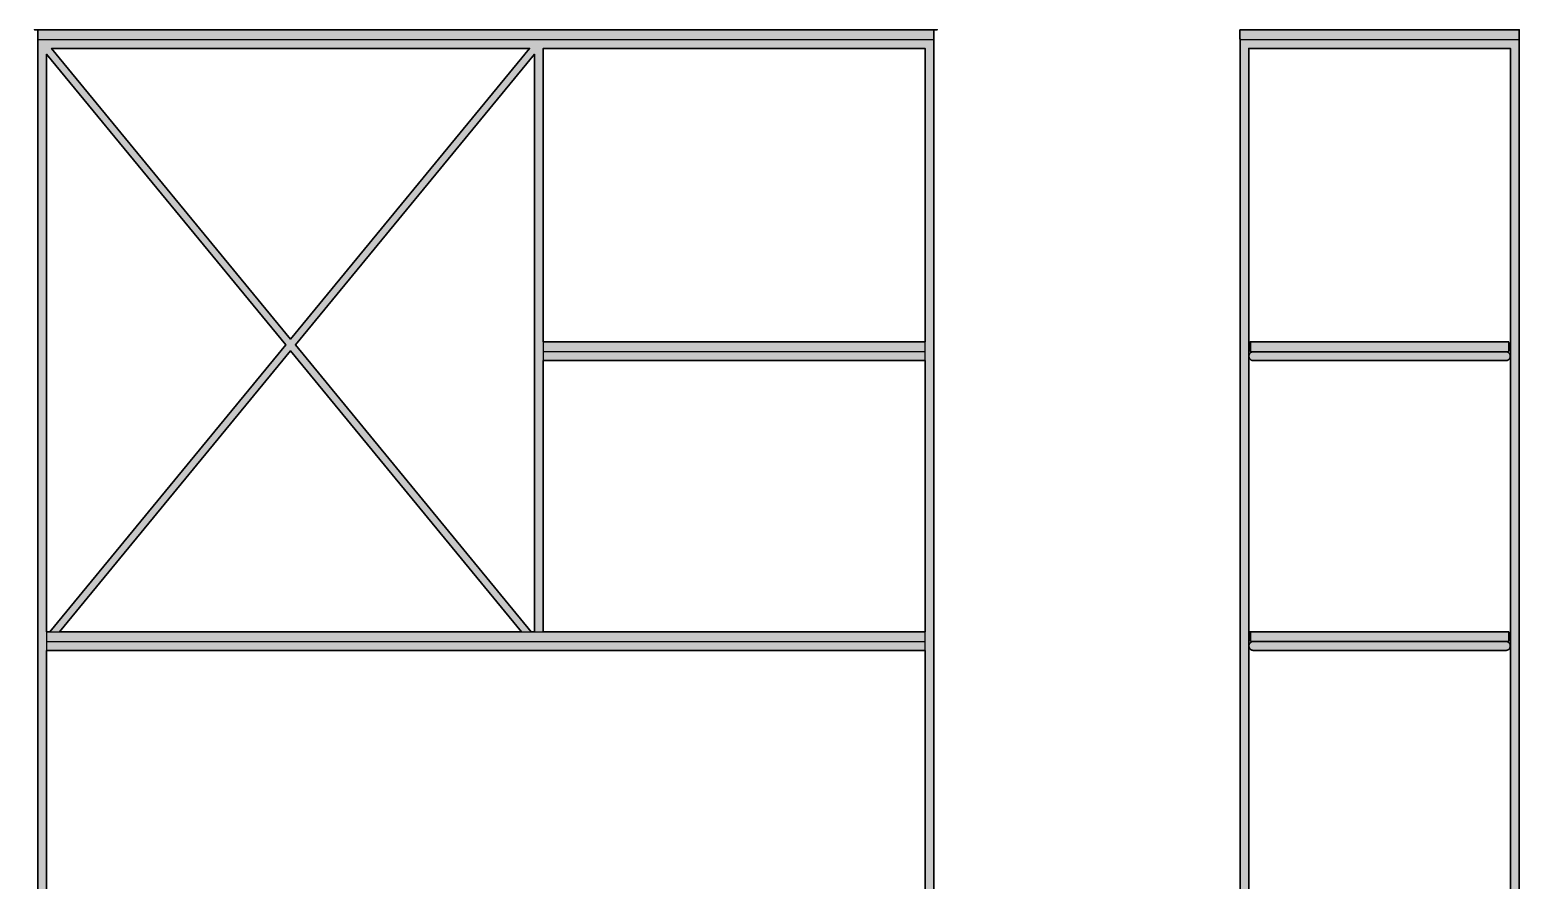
# Model space of a CAD drawing. Header units: millimetres. Extents: x 0 to 2151, y -627 to 1650.
# Drawn here: x 77 to 2074, y 511 to 1650 of the extents above; entities that cross this region are included whole.
import ezdxf

# ---------------------------------------------------------------- set-up
doc = ezdxf.new("R2010")
doc.units = ezdxf.units.MM
doc.layers.add('Blocks', color=7, linetype='Continuous')
doc.layers.add('Blocks$Fill', color=7, linetype='Continuous', true_color=0xffffff)
doc.layers.add('Blocks$Inner', color=7, linetype='Continuous', lineweight=25, true_color=0x007f00)
doc.layers.add('Blocks$Outline', color=7, linetype='Continuous', lineweight=35, true_color=0xff3f3f)

# ---------------------------------------------------------------- blocks, each defined once
blk = doc.blocks.new('Planner MC520 Side')
at = {"layer": 'Blocks$Fill'}
h = blk.add_hatch(color=256, dxfattribs=at)
h.paths.add_polyline_path([(453.9, 1637), (454, 1637), (454, 1637), (454, 1637), (454, 1637), (454, 1637), (454.1, 1637), (454.1, 1637), (454.1, 1637), (454.1, 1637), (454.2, 1637), (454.2, 1637), (454.2, 1637), (454.2, 1637.1), (454.2, 1637.1), (454.3, 1637.1), (454.3, 1637.1), (454.3, 1637.1), (454.3, 1637.1), (454.4, 1637.1), (454.4, 1637.1), (454.4, 1637.1), (454.4, 1637.1), (454.4, 1637.2), (454.5, 1637.2), (454.5, 1637.2), (454.5, 1637.2), (454.5, 1637.2), (454.6, 1637.2), (454.6, 1637.2), (454.6, 1637.3), (454.6, 1637.3), (454.6, 1637.3), (454.6, 1637.3), (454.7, 1637.3), (454.7, 1637.4), (454.7, 1637.4), (454.7, 1637.4), (454.7, 1637.4), (454.7, 1637.4), (454.8, 1637.5), (454.8, 1637.5), (454.8, 1637.5), (454.8, 1637.5), (454.8, 1637.5), (454.8, 1637.6), (454.8, 1637.6), (454.8, 1637.6), (454.8, 1637.6), (454.8, 1637.7), (454.9, 1637.7), (454.9, 1637.7), (454.9, 1637.7), (454.9, 1637.8), (454.9, 1637.8), (454.9, 1637.8), (454.9, 1637.8), (454.9, 1637.8), (454.9, 1637.9), (454.9, 1637.9), (454.9, 1637.9), (454.9, 1637.9), (454.9, 1638), (454.9, 1638), (454.9, 1638), (454.9, 1649), (454.9, 1649), (454.9, 1649), (454.9, 1649.1), (454.9, 1649.1), (454.9, 1649.1), (454.9, 1649.1), (454.9, 1649.2), (454.9, 1649.2), (454.9, 1649.2), (454.9, 1649.2), (454.9, 1649.3), (454.9, 1649.3), (454.9, 1649.3), (454.9, 1649.3), (454.8, 1649.3), (454.8, 1649.4), (454.8, 1649.4), (454.8, 1649.4), (454.8, 1649.4), (454.8, 1649.5), (454.8, 1649.5), (454.8, 1649.5), (454.8, 1649.5), (454.7, 1649.5), (454.7, 1649.6), (454.7, 1649.6), (454.7, 1649.6), (454.7, 1649.6), (454.7, 1649.7), (454.7, 1649.7), (454.6, 1649.7), (454.6, 1649.7), (454.6, 1649.7), (454.6, 1649.7), (454.6, 1649.8), (454.5, 1649.8), (454.5, 1649.8), (454.5, 1649.8), (454.5, 1649.8), (454.5, 1649.8), (454.4, 1649.9), (454.4, 1649.9), (454.4, 1649.9), (454.4, 1649.9), (454.3, 1649.9), (454.3, 1649.9), (454.3, 1649.9), (454.3, 1649.9), (454.3, 1649.9), (454.2, 1649.9), (454.2, 1650), (454.2, 1650), (454.2, 1650), (454.1, 1650), (454.1, 1650), (454.1, 1650), (454.1, 1650), (454, 1650), (454, 1650), (454, 1650), (454, 1650), (454, 1650), (453.9, 1650), (453.9, 1650), (81.9, 1650), (81.9, 1650), (81.9, 1650), (81.8, 1650), (81.8, 1650), (81.8, 1650), (81.8, 1650), (81.8, 1650), (81.7, 1650), (81.7, 1650), (81.7, 1650), (81.7, 1650), (81.6, 1650), (81.6, 1650), (81.6, 1649.9), (81.6, 1649.9), (81.5, 1649.9), (81.5, 1649.9), (81.5, 1649.9), (81.5, 1649.9), (81.4, 1649.9), (81.4, 1649.9), (81.4, 1649.9), (81.4, 1649.9), (81.4, 1649.8), (81.3, 1649.8), (81.3, 1649.8), (81.3, 1649.8), (81.3, 1649.8), (81.3, 1649.8), (81.2, 1649.7), (81.2, 1649.7), (81.2, 1649.7), (81.2, 1649.7), (81.2, 1649.7), (81.1, 1649.7), (81.1, 1649.6), (81.1, 1649.6), (81.1, 1649.6), (81.1, 1649.6), (81.1, 1649.5), (81.1, 1649.5), (81, 1649.5), (81, 1649.5), (81, 1649.5), (81, 1649.4), (81, 1649.4), (81, 1649.4), (81, 1649.4), (81, 1649.3), (81, 1649.3), (81, 1649.3), (80.9, 1649.3), (80.9, 1649.3), (80.9, 1649.2), (80.9, 1649.2), (80.9, 1649.2), (80.9, 1649.2), (80.9, 1649.1), (80.9, 1649.1), (80.9, 1649.1), (80.9, 1649.1), (80.9, 1649), (80.9, 1649), (80.9, 1649), (80.9, 1638), (80.9, 1638), (80.9, 1638), (80.9, 1637.9), (80.9, 1637.9), (80.9, 1637.9), (80.9, 1637.9), (80.9, 1637.8), (80.9, 1637.8), (80.9, 1637.8), (80.9, 1637.8), (80.9, 1637.8), (80.9, 1637.7), (81, 1637.7), (81, 1637.7), (81, 1637.7), (81, 1637.6), (81, 1637.6), (81, 1637.6), (81, 1637.6), (81, 1637.5), (81, 1637.5), (81, 1637.5), (81.1, 1637.5), (81.1, 1637.5), (81.1, 1637.4), (81.1, 1637.4), (81.1, 1637.4), (81.1, 1637.4), (81.1, 1637.4), (81.2, 1637.3), (81.2, 1637.3), (81.2, 1637.3), (81.2, 1637.3), (81.2, 1637.3), (81.2, 1637.2), (81.3, 1637.2), (81.3, 1637.2), (81.3, 1637.2), (81.3, 1637.2), (81.3, 1637.2), (81.4, 1637.2), (81.4, 1637.1), (81.4, 1637.1), (81.4, 1637.1), (81.5, 1637.1), (81.5, 1637.1), (81.5, 1637.1), (81.5, 1637.1), (81.5, 1637.1), (81.6, 1637.1), (81.6, 1637.1), (81.6, 1637), (81.6, 1637), (81.7, 1637), (81.7, 1637), (81.7, 1637), (81.7, 1637), (81.8, 1637), (81.8, 1637), (81.8, 1637), (81.8, 1637), (81.8, 1637), (81.9, 1637), (81.9, 1637), (81, 1637), (81, 5), (78.5, 5), (78.5, 3), (76.5, 0), (110.5, 0), (110.5, 5), (423.5, 5), (423.5, 0), (457.5, 0), (455.5, 3), (455.5, 5), (454.8, 5), (454.8, 1637)], flags=0)
h.paths.add_polyline_path([(110.5, 17), (110.5, 17.5), (95.5, 17.5), (95.5, 17), (92.8, 17), (92.8, 1625), (443, 1625), (443, 17), (438.5, 17), (438.5, 17.5), (423.5, 17.5), (423.5, 17)], flags=0)
for points in [[(436.9, 1219), (439.9, 1219), (439.9, 1219), (440, 1219), (440, 1219), (440, 1219), (440, 1219), (440, 1219), (440.1, 1219), (440.1, 1219), (440.1, 1219), (440.1, 1219), (440.2, 1219), (440.2, 1219), (440.2, 1219), (440.2, 1219.1), (440.3, 1219.1), (440.3, 1219.1), (440.3, 1219.1), (440.3, 1219.1), (440.3, 1219.1), (440.4, 1219.1), (440.4, 1219.1), (440.4, 1219.1), (440.4, 1219.1), (440.5, 1219.2), (440.5, 1219.2), (440.5, 1219.2), (440.5, 1219.2), (440.5, 1219.2), (440.6, 1219.2), (440.6, 1219.3), (440.6, 1219.3), (440.6, 1219.3), (440.6, 1219.3), (440.7, 1219.3), (440.7, 1219.4), (440.7, 1219.4), (440.7, 1219.4), (440.7, 1219.4), (440.7, 1219.4), (440.7, 1219.5), (440.8, 1219.5), (440.8, 1219.5), (440.8, 1219.5), (440.8, 1219.5), (440.8, 1219.6), (440.8, 1219.6), (440.8, 1219.6), (440.8, 1219.6), (440.8, 1219.7), (440.9, 1219.7), (440.9, 1219.7), (440.9, 1219.7), (440.9, 1219.7), (440.9, 1219.8), (440.9, 1219.8), (440.9, 1219.8), (440.9, 1219.8), (440.9, 1219.9), (440.9, 1219.9), (440.9, 1219.9), (440.9, 1219.9), (440.9, 1220), (440.9, 1220), (440.9, 1220), (440.9, 1231), (440.9, 1231), (440.9, 1231), (440.9, 1231.1), (440.9, 1231.1), (440.9, 1231.1), (440.9, 1231.1), (440.9, 1231.2), (440.9, 1231.2), (440.9, 1231.2), (440.9, 1231.2), (440.9, 1231.3), (440.9, 1231.3), (440.9, 1231.3), (440.9, 1231.3), (440.8, 1231.3), (440.8, 1231.4), (440.8, 1231.4), (440.8, 1231.4), (440.8, 1231.4), (440.8, 1231.5), (440.8, 1231.5), (440.8, 1231.5), (440.8, 1231.5), (440.7, 1231.5), (440.7, 1231.6), (440.7, 1231.6), (440.7, 1231.6), (440.7, 1231.6), (440.7, 1231.7), (440.7, 1231.7), (440.6, 1231.7), (440.6, 1231.7), (440.6, 1231.7), (440.6, 1231.7), (440.6, 1231.8), (440.5, 1231.8), (440.5, 1231.8), (440.5, 1231.8), (440.5, 1231.8), (440.5, 1231.8), (440.4, 1231.9), (440.4, 1231.9), (440.4, 1231.9), (440.4, 1231.9), (440.3, 1231.9), (440.3, 1231.9), (440.3, 1231.9), (440.3, 1231.9), (440.3, 1231.9), (440.2, 1231.9), (440.2, 1232), (440.2, 1232), (440.2, 1232), (440.1, 1232), (440.1, 1232), (440.1, 1232), (440.1, 1232), (440, 1232), (440, 1232), (440, 1232), (440, 1232), (440, 1232), (439.9, 1232), (439.9, 1232), (95.9, 1232), (95.9, 1232), (95.9, 1232), (95.8, 1232), (95.8, 1232), (95.8, 1232), (95.8, 1232), (95.8, 1232), (95.7, 1232), (95.7, 1232), (95.7, 1232), (95.7, 1232), (95.6, 1232), (95.6, 1232), (95.6, 1231.9), (95.6, 1231.9), (95.5, 1231.9), (95.5, 1231.9), (95.5, 1231.9), (95.5, 1231.9), (95.4, 1231.9), (95.4, 1231.9), (95.4, 1231.9), (95.4, 1231.9), (95.4, 1231.8), (95.3, 1231.8), (95.3, 1231.8), (95.3, 1231.8), (95.3, 1231.8), (95.3, 1231.8), (95.2, 1231.7), (95.2, 1231.7), (95.2, 1231.7), (95.2, 1231.7), (95.2, 1231.7), (95.1, 1231.7), (95.1, 1231.6), (95.1, 1231.6), (95.1, 1231.6), (95.1, 1231.6), (95.1, 1231.5), (95.1, 1231.5), (95, 1231.5), (95, 1231.5), (95, 1231.5), (95, 1231.4), (95, 1231.4), (95, 1231.4), (95, 1231.4), (95, 1231.3), (95, 1231.3), (95, 1231.3), (94.9, 1231.3), (94.9, 1231.3), (94.9, 1231.2), (94.9, 1231.2), (94.9, 1231.2), (94.9, 1231.2), (94.9, 1231.1), (94.9, 1231.1), (94.9, 1231.1), (94.9, 1231.1), (94.9, 1231), (94.9, 1231), (94.9, 1231), (94.9, 1220), (94.9, 1220), (94.9, 1220), (94.9, 1219.9), (94.9, 1219.9), (94.9, 1219.9), (94.9, 1219.9), (94.9, 1219.8), (94.9, 1219.8), (94.9, 1219.8), (94.9, 1219.8), (94.9, 1219.7), (94.9, 1219.7), (95, 1219.7), (95, 1219.7), (95, 1219.7), (95, 1219.6), (95, 1219.6), (95, 1219.6), (95, 1219.6), (95, 1219.5), (95, 1219.5), (95, 1219.5), (95.1, 1219.5), (95.1, 1219.5), (95.1, 1219.4), (95.1, 1219.4), (95.1, 1219.4), (95.1, 1219.4), (95.1, 1219.4), (95.2, 1219.3), (95.2, 1219.3), (95.2, 1219.3), (95.2, 1219.3), (95.2, 1219.3), (95.3, 1219.2), (95.3, 1219.2), (95.3, 1219.2), (95.3, 1219.2), (95.3, 1219.2), (95.4, 1219.2), (95.4, 1219.1), (95.4, 1219.1), (95.4, 1219.1), (95.4, 1219.1), (95.5, 1219.1), (95.5, 1219.1), (95.5, 1219.1), (95.5, 1219.1), (95.6, 1219.1), (95.6, 1219.1), (95.6, 1219), (95.6, 1219), (95.7, 1219), (95.7, 1219), (95.7, 1219), (95.7, 1219), (95.8, 1219), (95.8, 1219), (95.8, 1219), (95.8, 1219), (95.8, 1219), (95.9, 1219), (95.9, 1219), (95.9, 1219), (98.9, 1219), (98.9, 1219), (98.9, 1219), (98.8, 1219), (98.6, 1219), (98.5, 1219), (98.3, 1219), (98.2, 1218.9), (98, 1218.9), (97.8, 1218.9), (97.6, 1218.8), (97.5, 1218.8), (97.3, 1218.8), (97.2, 1218.8), (97.1, 1218.7), (97, 1218.7), (96.9, 1218.7), (96.8, 1218.6), (96.7, 1218.6), (96.6, 1218.5), (96.5, 1218.5), (96.4, 1218.4), (96.3, 1218.4), (96.1, 1218.3), (95.9, 1218.2), (95.8, 1218.1), (95.6, 1218), (95.5, 1217.9), (95.3, 1217.8), (95.2, 1217.7), (95.1, 1217.6), (95, 1217.6), (95, 1217.5), (94.9, 1217.5), (94.8, 1217.4), (94.7, 1217.3), (94.6, 1217.2), (94.5, 1217), (94.3, 1216.9), (94.2, 1216.7), (94.1, 1216.6), (94, 1216.4), (93.9, 1216.3), (93.9, 1216.2), (93.8, 1216.1), (93.7, 1216), (93.7, 1216), (93.6, 1215.9), (93.6, 1215.8), (93.5, 1215.7), (93.5, 1215.6), (93.4, 1215.5), (93.4, 1215.4), (93.4, 1215.3), (93.3, 1215.2), (93.3, 1215.1), (93.3, 1215), (93.2, 1214.9), (93.2, 1214.7), (93.1, 1214.4), (93.1, 1214.2), (93, 1214), (93, 1213.7), (92.9, 1213.5), (92.9, 1213.3), (92.9, 1213), (92.9, 1212.7), (92.9, 1212.5), (93, 1212.3), (93, 1212), (93.1, 1211.8), (93.1, 1211.6), (93.2, 1211.3), (93.2, 1211.1), (93.3, 1211), (93.3, 1210.9), (93.3, 1210.8), (93.4, 1210.7), (93.4, 1210.6), (93.4, 1210.5), (93.5, 1210.4), (93.5, 1210.3), (93.6, 1210.2), (93.6, 1210.1), (93.7, 1210), (93.7, 1210), (93.8, 1209.9), (93.9, 1209.8), (93.9, 1209.7), (94, 1209.6), (94.1, 1209.4), (94.2, 1209.3), (94.3, 1209.1), (94.5, 1209), (94.6, 1208.8), (94.7, 1208.7), (94.8, 1208.6), (94.9, 1208.5), (95, 1208.5), (95, 1208.4), (95.1, 1208.4), (95.2, 1208.3), (95.3, 1208.2), (95.5, 1208.1), (95.6, 1208), (95.8, 1207.9), (95.9, 1207.8), (96.1, 1207.7), (96.3, 1207.6), (96.4, 1207.6), (96.5, 1207.5), (96.6, 1207.5), (96.7, 1207.4), (96.8, 1207.4), (96.9, 1207.3), (97, 1207.3), (97.1, 1207.3), (97.2, 1207.2), (97.3, 1207.2), (97.6, 1207.2), (97.8, 1207.1), (97.9, 1207.1), (98, 1207.1), (98.2, 1207), (98.3, 1207), (98.5, 1207), (98.6, 1207), (98.8, 1207), (98.8, 1207), (98.9, 1207), (98.9, 1207), (436.9, 1207), (436.9, 1207), (436.9, 1207), (437, 1207), (437.1, 1207), (437.2, 1207), (437.3, 1207), (437.5, 1207), (437.6, 1207), (437.8, 1207.1), (437.9, 1207.1), (438, 1207.1), (438.3, 1207.2), (438.5, 1207.2), (438.6, 1207.2), (438.7, 1207.3), (438.8, 1207.3), (438.9, 1207.3), (439, 1207.4), (439.1, 1207.4), (439.2, 1207.5), (439.3, 1207.5), (439.5, 1207.6), (439.6, 1207.6), (439.7, 1207.7), (439.9, 1207.8), (440, 1207.9), (440.2, 1208), (440.3, 1208.1), (440.5, 1208.2), (440.6, 1208.3), (440.7, 1208.4), (440.8, 1208.4), (440.9, 1208.5), (440.9, 1208.5), (441, 1208.6), (441.1, 1208.7), (441.2, 1208.8), (441.3, 1209), (441.5, 1209.1), (441.6, 1209.3), (441.7, 1209.4), (441.8, 1209.6), (441.9, 1209.7), (442, 1209.8), (442, 1209.9), (442.1, 1210), (442.1, 1210), (442.2, 1210.1), (442.2, 1210.2), (442.3, 1210.3), (442.3, 1210.4), (442.4, 1210.5), (442.4, 1210.6), (442.5, 1210.7), (442.5, 1210.8), (442.5, 1210.9), (442.6, 1211), (442.6, 1211.1), (442.7, 1211.3), (442.7, 1211.6), (442.8, 1211.8), (442.8, 1212), (442.8, 1212.3), (442.9, 1212.5), (442.9, 1212.7), (442.9, 1213), (442.9, 1213.3), (442.9, 1213.5), (442.8, 1213.7), (442.8, 1214), (442.8, 1214.2), (442.7, 1214.4), (442.7, 1214.7), (442.6, 1214.9), (442.6, 1215), (442.5, 1215.1), (442.5, 1215.2), (442.5, 1215.3), (442.4, 1215.4), (442.4, 1215.5), (442.3, 1215.6), (442.3, 1215.7), (442.2, 1215.8), (442.2, 1215.9), (442.1, 1216), (442.1, 1216), (442, 1216.1), (442, 1216.2), (441.9, 1216.3), (441.8, 1216.4), (441.7, 1216.6), (441.6, 1216.7), (441.5, 1216.9), (441.3, 1217), (441.2, 1217.2), (441.1, 1217.3), (441, 1217.4), (440.9, 1217.5), (440.9, 1217.5), (440.8, 1217.6), (440.7, 1217.6), (440.6, 1217.7), (440.5, 1217.8), (440.3, 1217.9), (440.2, 1218), (440, 1218.1), (439.9, 1218.2), (439.7, 1218.3), (439.6, 1218.4), (439.5, 1218.4), (439.3, 1218.5), (439.2, 1218.5), (439.1, 1218.6), (439, 1218.6), (438.9, 1218.7), (438.8, 1218.7), (438.7, 1218.7), (438.6, 1218.8), (438.5, 1218.8), (438.4, 1218.8), (438.3, 1218.8), (438, 1218.9), (437.8, 1218.9), (437.6, 1218.9), (437.5, 1219), (437.3, 1219), (437.2, 1219), (437, 1219), (436.9, 1219), (436.9, 1219), (436.9, 1219)], [(436.9, 831), (439.9, 831), (439.9, 831), (440, 831), (440, 831), (440, 831), (440, 831), (440, 831), (440.1, 831), (440.1, 831), (440.1, 831), (440.1, 831), (440.2, 831), (440.2, 831), (440.2, 831), (440.2, 831.1), (440.3, 831.1), (440.3, 831.1), (440.3, 831.1), (440.3, 831.1), (440.3, 831.1), (440.4, 831.1), (440.4, 831.1), (440.4, 831.1), (440.4, 831.1), (440.5, 831.2), (440.5, 831.2), (440.5, 831.2), (440.5, 831.2), (440.5, 831.2), (440.6, 831.2), (440.6, 831.3), (440.6, 831.3), (440.6, 831.3), (440.6, 831.3), (440.7, 831.3), (440.7, 831.4), (440.7, 831.4), (440.7, 831.4), (440.7, 831.4), (440.7, 831.4), (440.7, 831.5), (440.8, 831.5), (440.8, 831.5), (440.8, 831.5), (440.8, 831.5), (440.8, 831.6), (440.8, 831.6), (440.8, 831.6), (440.8, 831.6), (440.8, 831.7), (440.9, 831.7), (440.9, 831.7), (440.9, 831.7), (440.9, 831.7), (440.9, 831.8), (440.9, 831.8), (440.9, 831.8), (440.9, 831.8), (440.9, 831.9), (440.9, 831.9), (440.9, 831.9), (440.9, 831.9), (440.9, 832), (440.9, 832), (440.9, 832), (440.9, 843), (440.9, 843), (440.9, 843), (440.9, 843.1), (440.9, 843.1), (440.9, 843.1), (440.9, 843.1), (440.9, 843.2), (440.9, 843.2), (440.9, 843.2), (440.9, 843.2), (440.9, 843.3), (440.9, 843.3), (440.9, 843.3), (440.9, 843.3), (440.8, 843.3), (440.8, 843.4), (440.8, 843.4), (440.8, 843.4), (440.8, 843.4), (440.8, 843.5), (440.8, 843.5), (440.8, 843.5), (440.8, 843.5), (440.7, 843.5), (440.7, 843.6), (440.7, 843.6), (440.7, 843.6), (440.7, 843.6), (440.7, 843.7), (440.7, 843.7), (440.6, 843.7), (440.6, 843.7), (440.6, 843.7), (440.6, 843.7), (440.6, 843.8), (440.5, 843.8), (440.5, 843.8), (440.5, 843.8), (440.5, 843.8), (440.5, 843.8), (440.4, 843.9), (440.4, 843.9), (440.4, 843.9), (440.4, 843.9), (440.3, 843.9), (440.3, 843.9), (440.3, 843.9), (440.3, 843.9), (440.3, 843.9), (440.2, 843.9), (440.2, 844), (440.2, 844), (440.2, 844), (440.1, 844), (440.1, 844), (440.1, 844), (440.1, 844), (440, 844), (440, 844), (440, 844), (440, 844), (440, 844), (439.9, 844), (439.9, 844), (95.9, 844), (95.9, 844), (95.9, 844), (95.8, 844), (95.8, 844), (95.8, 844), (95.8, 844), (95.8, 844), (95.7, 844), (95.7, 844), (95.7, 844), (95.7, 844), (95.6, 844), (95.6, 844), (95.6, 843.9), (95.6, 843.9), (95.5, 843.9), (95.5, 843.9), (95.5, 843.9), (95.5, 843.9), (95.4, 843.9), (95.4, 843.9), (95.4, 843.9), (95.4, 843.9), (95.4, 843.8), (95.3, 843.8), (95.3, 843.8), (95.3, 843.8), (95.3, 843.8), (95.3, 843.8), (95.2, 843.7), (95.2, 843.7), (95.2, 843.7), (95.2, 843.7), (95.2, 843.7), (95.1, 843.7), (95.1, 843.6), (95.1, 843.6), (95.1, 843.6), (95.1, 843.6), (95.1, 843.5), (95.1, 843.5), (95, 843.5), (95, 843.5), (95, 843.5), (95, 843.4), (95, 843.4), (95, 843.4), (95, 843.4), (95, 843.3), (95, 843.3), (95, 843.3), (94.9, 843.3), (94.9, 843.3), (94.9, 843.2), (94.9, 843.2), (94.9, 843.2), (94.9, 843.2), (94.9, 843.1), (94.9, 843.1), (94.9, 843.1), (94.9, 843.1), (94.9, 843), (94.9, 843), (94.9, 843), (94.9, 832), (94.9, 832), (94.9, 832), (94.9, 831.9), (94.9, 831.9), (94.9, 831.9), (94.9, 831.9), (94.9, 831.8), (94.9, 831.8), (94.9, 831.8), (94.9, 831.8), (94.9, 831.7), (94.9, 831.7), (95, 831.7), (95, 831.7), (95, 831.7), (95, 831.6), (95, 831.6), (95, 831.6), (95, 831.6), (95, 831.5), (95, 831.5), (95, 831.5), (95.1, 831.5), (95.1, 831.5), (95.1, 831.4), (95.1, 831.4), (95.1, 831.4), (95.1, 831.4), (95.1, 831.4), (95.2, 831.3), (95.2, 831.3), (95.2, 831.3), (95.2, 831.3), (95.2, 831.3), (95.3, 831.2), (95.3, 831.2), (95.3, 831.2), (95.3, 831.2), (95.3, 831.2), (95.4, 831.2), (95.4, 831.1), (95.4, 831.1), (95.4, 831.1), (95.4, 831.1), (95.5, 831.1), (95.5, 831.1), (95.5, 831.1), (95.5, 831.1), (95.6, 831.1), (95.6, 831.1), (95.6, 831), (95.6, 831), (95.7, 831), (95.7, 831), (95.7, 831), (95.7, 831), (95.8, 831), (95.8, 831), (95.8, 831), (95.8, 831), (95.8, 831), (95.9, 831), (95.9, 831), (95.9, 831), (98.9, 831), (98.9, 831), (98.9, 831), (98.8, 831), (98.6, 831), (98.5, 831), (98.3, 831), (98.2, 830.9), (98, 830.9), (97.8, 830.9), (97.6, 830.8), (97.5, 830.8), (97.3, 830.8), (97.2, 830.8), (97.1, 830.7), (97, 830.7), (96.9, 830.7), (96.8, 830.6), (96.7, 830.6), (96.6, 830.5), (96.5, 830.5), (96.4, 830.4), (96.3, 830.4), (96.1, 830.3), (95.9, 830.2), (95.8, 830.1), (95.6, 830), (95.5, 829.9), (95.3, 829.8), (95.2, 829.7), (95.1, 829.6), (95, 829.6), (95, 829.5), (94.9, 829.5), (94.8, 829.4), (94.7, 829.3), (94.6, 829.2), (94.5, 829), (94.3, 828.9), (94.2, 828.7), (94.1, 828.6), (94, 828.4), (93.9, 828.3), (93.9, 828.2), (93.8, 828.1), (93.7, 828), (93.7, 828), (93.6, 827.9), (93.6, 827.8), (93.5, 827.7), (93.5, 827.6), (93.4, 827.5), (93.4, 827.4), (93.4, 827.3), (93.3, 827.2), (93.3, 827.1), (93.3, 827), (93.2, 826.9), (93.2, 826.7), (93.1, 826.4), (93.1, 826.2), (93, 826), (93, 825.7), (92.9, 825.5), (92.9, 825.3), (92.9, 825), (92.9, 824.7), (92.9, 824.5), (93, 824.3), (93, 824), (93.1, 823.8), (93.1, 823.6), (93.2, 823.3), (93.2, 823.1), (93.3, 823), (93.3, 822.9), (93.3, 822.8), (93.4, 822.7), (93.4, 822.6), (93.4, 822.5), (93.5, 822.4), (93.5, 822.3), (93.6, 822.2), (93.6, 822.1), (93.7, 822), (93.7, 822), (93.8, 821.9), (93.9, 821.8), (93.9, 821.7), (94, 821.6), (94.1, 821.4), (94.2, 821.3), (94.3, 821.1), (94.5, 821), (94.6, 820.8), (94.7, 820.7), (94.8, 820.6), (94.9, 820.5), (95, 820.5), (95, 820.4), (95.1, 820.4), (95.2, 820.3), (95.3, 820.2), (95.5, 820.1), (95.6, 820), (95.8, 819.9), (95.9, 819.8), (96.1, 819.7), (96.3, 819.6), (96.4, 819.6), (96.5, 819.5), (96.6, 819.5), (96.7, 819.4), (96.8, 819.4), (96.9, 819.3), (97, 819.3), (97.1, 819.3), (97.2, 819.2), (97.3, 819.2), (97.6, 819.2), (97.8, 819.1), (97.9, 819.1), (98, 819.1), (98.2, 819), (98.3, 819), (98.5, 819), (98.6, 819), (98.8, 819), (98.8, 819), (98.9, 819), (98.9, 819), (436.9, 819), (436.9, 819), (436.9, 819), (437, 819), (437.1, 819), (437.2, 819), (437.3, 819), (437.5, 819), (437.6, 819), (437.8, 819.1), (437.9, 819.1), (438, 819.1), (438.3, 819.2), (438.5, 819.2), (438.6, 819.2), (438.7, 819.3), (438.8, 819.3), (438.9, 819.3), (439, 819.4), (439.1, 819.4), (439.2, 819.5), (439.3, 819.5), (439.5, 819.6), (439.6, 819.6), (439.7, 819.7), (439.9, 819.8), (440, 819.9), (440.2, 820), (440.3, 820.1), (440.5, 820.2), (440.6, 820.3), (440.7, 820.4), (440.8, 820.4), (440.9, 820.5), (440.9, 820.5), (441, 820.6), (441.1, 820.7), (441.2, 820.8), (441.3, 821), (441.5, 821.1), (441.6, 821.3), (441.7, 821.4), (441.8, 821.6), (441.9, 821.7), (442, 821.8), (442, 821.9), (442.1, 822), (442.1, 822), (442.2, 822.1), (442.2, 822.2), (442.3, 822.3), (442.3, 822.4), (442.4, 822.5), (442.4, 822.6), (442.5, 822.7), (442.5, 822.8), (442.5, 822.9), (442.6, 823), (442.6, 823.1), (442.7, 823.3), (442.7, 823.6), (442.8, 823.8), (442.8, 824), (442.8, 824.3), (442.9, 824.5), (442.9, 824.7), (442.9, 825), (442.9, 825.3), (442.9, 825.5), (442.8, 825.7), (442.8, 826), (442.8, 826.2), (442.7, 826.4), (442.7, 826.7), (442.6, 826.9), (442.6, 827), (442.5, 827.1), (442.5, 827.2), (442.5, 827.3), (442.4, 827.4), (442.4, 827.5), (442.3, 827.6), (442.3, 827.7), (442.2, 827.8), (442.2, 827.9), (442.1, 828), (442.1, 828), (442, 828.1), (442, 828.2), (441.9, 828.3), (441.8, 828.4), (441.7, 828.6), (441.6, 828.7), (441.5, 828.9), (441.3, 829), (441.2, 829.2), (441.1, 829.3), (441, 829.4), (440.9, 829.5), (440.9, 829.5), (440.8, 829.6), (440.7, 829.6), (440.6, 829.7), (440.5, 829.8), (440.3, 829.9), (440.2, 830), (440, 830.1), (439.9, 830.2), (439.7, 830.3), (439.6, 830.4), (439.5, 830.4), (439.3, 830.5), (439.2, 830.5), (439.1, 830.6), (439, 830.6), (438.9, 830.7), (438.8, 830.7), (438.7, 830.7), (438.6, 830.8), (438.5, 830.8), (438.4, 830.8), (438.3, 830.8), (438, 830.9), (437.8, 830.9), (437.6, 830.9), (437.5, 831), (437.3, 831), (437.2, 831), (437, 831), (436.9, 831), (436.9, 831), (436.9, 831)]]:
    blk.add_hatch(color=256, dxfattribs=at).paths.add_polyline_path(points, flags=0)
at = {"layer": 'Blocks$Inner'}
for p, q in [((80.9, 1649), (80.9, 1638)), ((453.9, 1650), (81.9, 1650)), ((454.9, 1638), (454.9, 1649)), ((94.9, 1220), (94.9, 1231)), ((95.9, 1232), (439.9, 1232)), ((439.9, 1219), (95.9, 1219)), ((98.9, 1219), (436.9, 1219)), ((430.9, 1219), (436.9, 1219)), ((440.9, 1231), (440.9, 1220)), ((436.9, 1207), (98.9, 1207)), ((94.9, 832), (94.9, 843)), ((95.9, 844), (439.9, 844)), ((440.9, 843), (440.9, 832)), ((439.9, 831), (95.9, 831)), ((98.9, 831), (436.9, 831)), ((436.9, 819), (98.9, 819)), ((430.9, 831), (436.9, 831))]:
    blk.add_line(p, q, dxfattribs=at)
for points in [[(81, 5), (81, 1637), (454.8, 1637), (454.8, 5)], [(438.5, 17), (443, 17), (443, 1625), (92.8, 1625), (92.8, 5)]]:
    blk.add_lwpolyline(points, dxfattribs=at)
for centre, start, end in [((81.9, 1649), 90, 180), ((81.9, 1638), 180, 270), ((453.9, 1649), 360, 90), ((453.9, 1638), 270, 0)]:
    blk.add_arc(centre, 1, start, end, dxfattribs=at)
at = {"layer": 'Blocks$Inner', "extrusion": (0, 0, -1)}
for centre, start, end in [((-95.9, 1231), 0, 90), ((-95.9, 1220), 270, 0), ((-439.9, 1231), 90, 180), ((-439.9, 1220), 180, 270), ((-95.9, 843), 0, 90), ((-439.9, 843), 90, 180), ((-95.9, 832), 270, 0), ((-439.9, 832), 180, 270)]:
    blk.add_arc(centre, 1, start, end, dxfattribs=at)
at = {"layer": 'Blocks$Inner'}
for points, knots in [([(92.9, 1213), (92.9, 1213.3), (93, 1214), (93.2, 1214.7), (93.3, 1215.2), (93.4, 1215.5), (93.6, 1215.9), (94, 1216.4), (94.3, 1216.9), (94.6, 1217.2), (94.8, 1217.4), (95.1, 1217.7), (95.6, 1218), (96.2, 1218.4), (96.7, 1218.6), (97.3, 1218.8), (98.3, 1219), (98.9, 1219), (98.9, 1219)], [345.6666761, 345.6666761, 345.6666761, 345.6666761, 345.7083427, 345.7500094, 345.7708427, 345.7812594, 345.7916761, 345.8333427, 345.8750094, 345.8854261, 345.8958427, 345.9166761, 345.9583427, 346.0000094, 346.0277872, 346.055565, 346.1111205, 346.2222316, 346.2222316, 346.2222316, 346.2222316]), ([(436.9, 1219), (436.9, 1219), (437.5, 1219), (438.5, 1218.8), (439.1, 1218.6), (439.6, 1218.4), (440.2, 1218), (440.7, 1217.7), (441, 1217.4), (441.2, 1217.2), (441.5, 1216.9), (441.9, 1216.4), (442.2, 1215.9), (442.4, 1215.5), (442.5, 1215.2), (442.6, 1214.7), (442.8, 1214), (442.9, 1213.3), (442.9, 1213)], [6.0000058, 6.0000058, 6.0000058, 6.0000058, 6.1111169, 6.1666725, 6.1944503, 6.222228, 6.2638947, 6.3055614, 6.3263947, 6.3368114, 6.347228, 6.3888947, 6.4305614, 6.440978, 6.4513947, 6.472228, 6.5138947, 6.5555614, 6.5555614, 6.5555614, 6.5555614]), ([(98.9, 1207), (98.9, 1207), (98.3, 1207), (97.3, 1207.2), (96.7, 1207.4), (96.2, 1207.6), (95.6, 1208), (95.1, 1208.3), (94.8, 1208.6), (94.6, 1208.8), (94.3, 1209.1), (94, 1209.6), (93.6, 1210.1), (93.4, 1210.5), (93.3, 1210.8), (93.2, 1211.3), (93, 1212), (92.9, 1212.7), (92.9, 1213)], [345.1111205, 345.1111205, 345.1111205, 345.1111205, 345.2222316, 345.2777872, 345.305565, 345.3333427, 345.3750094, 345.4166761, 345.4375094, 345.4479261, 345.4583427, 345.5000094, 345.5416761, 345.5520927, 345.5625094, 345.5833427, 345.6250094, 345.6666761, 345.6666761, 345.6666761, 345.6666761]), ([(442.9, 1213), (442.9, 1212.7), (442.8, 1212), (442.6, 1211.3), (442.5, 1210.8), (442.4, 1210.5), (442.2, 1210.1), (441.9, 1209.6), (441.5, 1209.1), (441.2, 1208.8), (441, 1208.6), (440.7, 1208.3), (440.2, 1208), (439.6, 1207.6), (439.1, 1207.4), (438.5, 1207.2), (437.5, 1207), (436.9, 1207), (436.9, 1207)], [6.5555614, 6.5555614, 6.5555614, 6.5555614, 6.597228, 6.6388947, 6.659728, 6.6701447, 6.6805614, 6.722228, 6.7638947, 6.7743114, 6.784728, 6.8055614, 6.847228, 6.8888947, 6.9166725, 6.9444503, 7.0000058, 7.1111169, 7.1111169, 7.1111169, 7.1111169]), ([(92.9, 825), (92.9, 825.3), (93, 826), (93.2, 826.7), (93.3, 827.2), (93.4, 827.5), (93.6, 827.9), (94, 828.4), (94.3, 828.9), (94.6, 829.2), (94.8, 829.4), (95.1, 829.7), (95.6, 830), (96.2, 830.4), (96.7, 830.6), (97.3, 830.8), (98.3, 831), (98.9, 831), (98.9, 831)], [345.6666761, 345.6666761, 345.6666761, 345.6666761, 345.7083427, 345.7500094, 345.7708427, 345.7812594, 345.7916761, 345.8333427, 345.8750094, 345.8854261, 345.8958427, 345.9166761, 345.9583427, 346.0000094, 346.0277872, 346.055565, 346.1111205, 346.2222316, 346.2222316, 346.2222316, 346.2222316]), ([(98.9, 819), (98.9, 819), (98.3, 819), (97.3, 819.2), (96.7, 819.4), (96.2, 819.6), (95.6, 820), (95.1, 820.3), (94.8, 820.6), (94.6, 820.8), (94.3, 821.1), (94, 821.6), (93.6, 822.1), (93.4, 822.5), (93.3, 822.8), (93.2, 823.3), (93, 824), (92.9, 824.7), (92.9, 825)], [345.1111205, 345.1111205, 345.1111205, 345.1111205, 345.2222316, 345.2777872, 345.305565, 345.3333427, 345.3750094, 345.4166761, 345.4375094, 345.4479261, 345.4583427, 345.5000094, 345.5416761, 345.5520927, 345.5625094, 345.5833427, 345.6250094, 345.6666761, 345.6666761, 345.6666761, 345.6666761]), ([(436.9, 831), (436.9, 831), (437.5, 831), (438.5, 830.8), (439.1, 830.6), (439.6, 830.4), (440.2, 830), (440.7, 829.7), (441, 829.4), (441.2, 829.2), (441.5, 828.9), (441.9, 828.4), (442.2, 827.9), (442.4, 827.5), (442.5, 827.2), (442.6, 826.7), (442.8, 826), (442.9, 825.3), (442.9, 825)], [6.0000058, 6.0000058, 6.0000058, 6.0000058, 6.1111169, 6.1666725, 6.1944503, 6.222228, 6.2638947, 6.3055614, 6.3263947, 6.3368114, 6.347228, 6.3888947, 6.4305614, 6.440978, 6.4513947, 6.472228, 6.5138947, 6.5555614, 6.5555614, 6.5555614, 6.5555614]), ([(442.9, 825), (442.9, 824.7), (442.8, 824), (442.6, 823.3), (442.5, 822.8), (442.4, 822.5), (442.2, 822.1), (441.9, 821.6), (441.5, 821.1), (441.2, 820.8), (441, 820.6), (440.7, 820.3), (440.2, 820), (439.6, 819.6), (439.1, 819.4), (438.5, 819.2), (437.5, 819), (436.9, 819), (436.9, 819)], [6.5555614, 6.5555614, 6.5555614, 6.5555614, 6.597228, 6.6388947, 6.659728, 6.6701447, 6.6805614, 6.722228, 6.7638947, 6.7743114, 6.784728, 6.8055614, 6.847228, 6.8888947, 6.9166725, 6.9444503, 7.0000058, 7.1111169, 7.1111169, 7.1111169, 7.1111169])]:
    blk.add_open_spline(points, degree=3, knots=knots, dxfattribs=at)
at = {"layer": 'Blocks$Outline'}
for points in [[(81.9, 1637), (81, 1637), (81, 5)], [(92.8, 17), (92.8, 1625), (443, 1625), (443, 17), (438.5, 17)], [(454.8, 5), (454.8, 1637), (453.9, 1637)]]:
    blk.add_lwpolyline(points, dxfattribs=at)
for points, weights, knots in [([(453.9, 1637), (454.9, 1637), (454.9, 1638), (454.9, 1643.5), (454.9, 1649), (454.9, 1650), (453.9, 1650), (267.9, 1650), (81.9, 1650), (80.9, 1650), (80.9, 1649), (80.9, 1643.5), (80.9, 1638), (80.9, 1637), (81.9, 1637)], [0.990990101179, 0.71168323773, 1, 1, 1, 0.707106781186, 1, 1, 1, 0.707106781186, 1, 1, 1, 0.71168323773, 0.990990101181], [0.024544, 0.024544, 0.024544, 1.570796, 1.570796, 12.570796, 12.570796, 14.141593, 14.141593, 386.14157, 386.14157, 387.712366, 387.712366, 398.712366, 398.712366, 400.258619, 400.258619, 400.258619]), ([(436.9, 1219), (438.4, 1219), (439.9, 1219), (440.9, 1219), (440.9, 1220), (440.9, 1225.5), (440.9, 1231), (440.9, 1232), (439.9, 1232), (267.9, 1232), (95.9, 1232), (94.9, 1232), (94.9, 1231), (94.9, 1225.5), (94.9, 1220)], [1, 1, 1, 0.707106781187, 1, 1, 1, 0.707106781187, 1, 1, 1, 0.707106781187, 1, 1, 1], [-720.853983, -720.853983, -720.853983, -717.85398, -717.85398, -716.283184, -716.283184, -705.283184, -705.283184, -703.712388, -703.712388, -359.712388, -359.712388, -358.141592, -358.141592, -347.141592, -347.141592, -347.141592]), ([(94.9, 1220), (94.9, 1219), (95.9, 1219), (97.4, 1219), (98.9, 1219)], [1, 0.707106781187, 1, 1, 1], [-1063.424776, -1063.424776, -1063.424776, -1061.85398, -1061.85398, -1058.853982, -1058.853982, -1058.853982]), ([(436.9, 831), (438.4, 831), (439.9, 831), (440.9, 831), (440.9, 832), (440.9, 837.5), (440.9, 843), (440.9, 844), (439.9, 844), (267.9, 844), (95.9, 844), (94.9, 844), (94.9, 843), (94.9, 837.5), (94.9, 832)], [1, 1, 1, 0.707106781187, 1, 1, 1, 0.707106781187, 1, 1, 1, 0.707106781187, 1, 1, 1], [-720.853983, -720.853983, -720.853983, -717.85398, -717.85398, -716.283184, -716.283184, -705.283184, -705.283184, -703.712388, -703.712388, -359.712388, -359.712388, -358.141592, -358.141592, -347.141592, -347.141592, -347.141592]), ([(94.9, 832), (94.9, 831), (95.9, 831), (97.4, 831), (98.9, 831)], [1, 0.707106781187, 1, 1, 1], [-1063.424776, -1063.424776, -1063.424776, -1061.85398, -1061.85398, -1058.853982, -1058.853982, -1058.853982])]:
    blk.add_rational_spline(points, weights, degree=2, knots=knots, dxfattribs=at)
for points, knots in [([(98.9, 1219), (98.9, 1219), (98.3, 1219), (97.3, 1218.8), (96.7, 1218.6), (96.2, 1218.4), (95.6, 1218), (95.1, 1217.7), (94.8, 1217.4), (94.6, 1217.2), (94.3, 1216.9), (94, 1216.4), (93.6, 1215.9), (93.4, 1215.5), (93.3, 1215.2), (93.2, 1214.7), (93, 1214), (92.9, 1213.3), (92.9, 1213), (92.9, 1212.7), (93, 1212), (93.2, 1211.3), (93.3, 1210.8), (93.4, 1210.5), (93.6, 1210.1), (94, 1209.6), (94.3, 1209.1), (94.6, 1208.8), (94.8, 1208.6), (95.1, 1208.3), (95.6, 1208), (96.2, 1207.6), (96.7, 1207.4), (97.3, 1207.2), (98.3, 1207), (98.9, 1207), (98.9, 1207), (211.6, 1207), (324.2, 1207), (436.9, 1207), (436.9, 1207), (437.5, 1207), (438.5, 1207.2), (439.1, 1207.4), (439.6, 1207.6), (440.2, 1208), (440.7, 1208.3), (441, 1208.6), (441.2, 1208.8), (441.5, 1209.1), (441.9, 1209.6), (442.2, 1210.1), (442.4, 1210.5), (442.5, 1210.8), (442.6, 1211.3), (442.8, 1212), (442.9, 1212.7), (442.9, 1213), (442.9, 1213.3), (442.8, 1214), (442.6, 1214.7), (442.5, 1215.2), (442.4, 1215.5), (442.2, 1215.9), (441.9, 1216.4), (441.5, 1216.9), (441.2, 1217.2), (441, 1217.4), (440.7, 1217.7), (440.2, 1218), (439.6, 1218.4), (439.1, 1218.6), (438.5, 1218.8), (437.5, 1219), (436.9, 1219), (436.9, 1219)], [-346.222232, -346.222232, -346.222232, -346.222232, -346.111175, -346.055619, -346.027842, -346.000064, -345.958397, -345.916731, -345.895897, -345.885481, -345.875064, -345.833397, -345.79173, -345.781314, -345.770897, -345.750064, -345.708397, -345.66673, -345.66673, -345.66673, -345.625064, -345.583397, -345.562564, -345.552147, -345.54173, -345.500064, -345.458397, -345.44798, -345.437564, -345.41673, -345.375064, -345.333397, -345.305619, -345.277842, -345.222286, -345.111175, -345.111175, -345.111175, -7.111117, -7.111117, -7.111117, -7.000006, -6.94445, -6.916673, -6.888895, -6.847228, -6.805562, -6.784728, -6.774312, -6.763895, -6.722228, -6.680561, -6.670145, -6.659728, -6.638895, -6.597228, -6.555561, -6.555561, -6.555561, -6.513895, -6.472228, -6.451395, -6.440978, -6.430561, -6.388895, -6.347228, -6.336811, -6.326395, -6.305561, -6.263895, -6.222228, -6.19445, -6.166673, -6.111117, -6.000006, -6.000006, -6.000006, -6.000006]), ([(98.9, 831), (98.9, 831), (98.3, 831), (97.3, 830.8), (96.7, 830.6), (96.2, 830.4), (95.6, 830), (95.1, 829.7), (94.8, 829.4), (94.6, 829.2), (94.3, 828.9), (94, 828.4), (93.6, 827.9), (93.4, 827.5), (93.3, 827.2), (93.2, 826.7), (93, 826), (92.9, 825.3), (92.9, 825), (92.9, 824.7), (93, 824), (93.2, 823.3), (93.3, 822.8), (93.4, 822.5), (93.6, 822.1), (94, 821.6), (94.3, 821.1), (94.6, 820.8), (94.8, 820.6), (95.1, 820.3), (95.6, 820), (96.2, 819.6), (96.7, 819.4), (97.3, 819.2), (98.3, 819), (98.9, 819), (98.9, 819), (211.6, 819), (324.2, 819), (436.9, 819), (436.9, 819), (437.5, 819), (438.5, 819.2), (439.1, 819.4), (439.6, 819.6), (440.2, 820), (440.7, 820.3), (441, 820.6), (441.2, 820.8), (441.5, 821.1), (441.9, 821.6), (442.2, 822.1), (442.4, 822.5), (442.5, 822.8), (442.6, 823.3), (442.8, 824), (442.9, 824.7), (442.9, 825), (442.9, 825.3), (442.8, 826), (442.6, 826.7), (442.5, 827.2), (442.4, 827.5), (442.2, 827.9), (441.9, 828.4), (441.5, 828.9), (441.2, 829.2), (441, 829.4), (440.7, 829.7), (440.2, 830), (439.6, 830.4), (439.1, 830.6), (438.5, 830.8), (437.5, 831), (436.9, 831), (436.9, 831)], [-346.222232, -346.222232, -346.222232, -346.222232, -346.111175, -346.055619, -346.027841, -346.000064, -345.958397, -345.91673, -345.895897, -345.88548, -345.875064, -345.833397, -345.79173, -345.781314, -345.770897, -345.750064, -345.708397, -345.66673, -345.66673, -345.66673, -345.625064, -345.583397, -345.562564, -345.552147, -345.54173, -345.500064, -345.458397, -345.44798, -345.437564, -345.41673, -345.375064, -345.333397, -345.305619, -345.277841, -345.222286, -345.111175, -345.111175, -345.111175, -7.111117, -7.111117, -7.111117, -7.000006, -6.94445, -6.916673, -6.888895, -6.847228, -6.805562, -6.784728, -6.774311, -6.763895, -6.722228, -6.680561, -6.670145, -6.659728, -6.638895, -6.597228, -6.555561, -6.555561, -6.555561, -6.513895, -6.472228, -6.451395, -6.440978, -6.430561, -6.388895, -6.347228, -6.336811, -6.326395, -6.305561, -6.263895, -6.222228, -6.19445, -6.166673, -6.111117, -6.000006, -6.000006, -6.000006, -6.000006])]:
    blk.add_open_spline(points, degree=3, knots=knots, dxfattribs=at)
blk = doc.blocks.new('Planner MC520 Front')
at = {"layer": 'Blocks$Fill'}
h = blk.add_hatch(color=256, dxfattribs=at)
h.paths.add_polyline_path([(88.1, 15.7), (88, 15.4), (87.8, 15.2), (87.7, 15.1), (87.6, 14.9), (87.5, 14.7), (87.4, 14.6), (87.3, 14.4), (87.3, 14.2), (87.2, 14.1), (87.1, 13.9), (87, 13.7), (86.9, 13.5), (86.9, 13.3), (86.8, 13.1), (86.8, 12.9), (86.7, 12.8), (86.7, 12.6), (86.7, 12.4), (86.6, 12.2), (86.6, 12), (86.6, 11.8), (86.5, 11), (86.5, 5), (86.5, 3), (84.5, 0), (103.5, 0), (101.5, 3), (101.5, 5), (1274.5, 5), (1274.5, 3), (1272.5, 0), (1291.5, 0), (1289.5, 3), (1289.5, 5), (1289.5, 11), (1289.5, 11.8), (1289.4, 12), (1289.4, 12.2), (1289.4, 12.4), (1289.4, 12.6), (1289.3, 12.8), (1289.3, 12.9), (1289.2, 13.1), (1289.2, 13.3), (1289.1, 13.5), (1289, 13.7), (1289, 13.9), (1288.9, 14.1), (1288.8, 14.2), (1288.7, 14.4), (1288.6, 14.6), (1288.5, 14.7), (1288.4, 14.9), (1288.3, 15.1), (1288.2, 15.2), (1288.1, 15.4), (1287.9, 15.7), (1287.9, 1637), (1287, 1637), (1287.1, 1637), (1287.1, 1637), (1287.1, 1637), (1287.1, 1637), (1287.2, 1637), (1287.2, 1637), (1287.2, 1637), (1287.2, 1637), (1287.2, 1637), (1287.3, 1637), (1287.3, 1637), (1287.3, 1637), (1287.3, 1637.1), (1287.4, 1637.1), (1287.4, 1637.1), (1287.4, 1637.1), (1287.4, 1637.1), (1287.5, 1637.1), (1287.5, 1637.1), (1287.5, 1637.1), (1287.5, 1637.1), (1287.5, 1637.1), (1287.6, 1637.2), (1287.6, 1637.2), (1287.6, 1637.2), (1287.6, 1637.2), (1287.6, 1637.2), (1287.7, 1637.2), (1287.7, 1637.2), (1287.7, 1637.3), (1287.7, 1637.3), (1287.7, 1637.3), (1287.8, 1637.3), (1287.8, 1637.3), (1287.8, 1637.4), (1287.8, 1637.4), (1287.8, 1637.4), (1287.8, 1637.4), (1287.9, 1637.4), (1287.9, 1637.5), (1287.9, 1637.5), (1287.9, 1637.5), (1287.9, 1637.5), (1287.9, 1637.5), (1287.9, 1637.6), (1287.9, 1637.6), (1287.9, 1637.6), (1288, 1637.6), (1288, 1637.7), (1288, 1637.7), (1288, 1637.7), (1288, 1637.7), (1288, 1637.8), (1288, 1637.8), (1288, 1637.8), (1288, 1637.8), (1288, 1637.8), (1288, 1637.9), (1288, 1637.9), (1288, 1637.9), (1288, 1637.9), (1288, 1638), (1288, 1638), (1288, 1638), (1288, 1649), (1288, 1649), (1288, 1649), (1288, 1649.1), (1288, 1649.1), (1288, 1649.1), (1288, 1649.1), (1288, 1649.2), (1288, 1649.2), (1288, 1649.2), (1288, 1649.2), (1288, 1649.3), (1288, 1649.3), (1288, 1649.3), (1288, 1649.3), (1288, 1649.3), (1288, 1649.4), (1287.9, 1649.4), (1287.9, 1649.4), (1287.9, 1649.4), (1287.9, 1649.5), (1287.9, 1649.5), (1287.9, 1649.5), (1287.9, 1649.5), (1287.9, 1649.5), (1287.8, 1649.6), (1287.8, 1649.6), (1287.8, 1649.6), (1287.8, 1649.6), (1287.8, 1649.7), (1287.8, 1649.7), (1287.7, 1649.7), (1287.7, 1649.7), (1287.7, 1649.7), (1287.7, 1649.7), (1287.7, 1649.8), (1287.7, 1649.8), (1287.6, 1649.8), (1287.6, 1649.8), (1287.6, 1649.8), (1287.6, 1649.8), (1287.5, 1649.9), (1287.5, 1649.9), (1287.5, 1649.9), (1287.5, 1649.9), (1287.5, 1649.9), (1287.4, 1649.9), (1287.4, 1649.9), (1287.4, 1649.9), (1287.4, 1649.9), (1287.3, 1649.9), (1287.3, 1650), (1287.3, 1650), (1287.3, 1650), (1287.3, 1650), (1287.2, 1650), (1287.2, 1650), (1287.2, 1650), (1287.2, 1650), (1287.1, 1650), (1287.1, 1650), (1287.1, 1650), (1287.1, 1650), (1287, 1650), (1287, 1650), (89, 1650), (89, 1650), (89, 1650), (89, 1650), (88.9, 1650), (88.9, 1650), (88.9, 1650), (88.9, 1650), (88.8, 1650), (88.8, 1650), (88.8, 1650), (88.8, 1650), (88.7, 1650), (88.7, 1650), (88.7, 1649.9), (88.7, 1649.9), (88.7, 1649.9), (88.6, 1649.9), (88.6, 1649.9), (88.6, 1649.9), (88.6, 1649.9), (88.5, 1649.9), (88.5, 1649.9), (88.5, 1649.9), (88.5, 1649.8), (88.5, 1649.8), (88.4, 1649.8), (88.4, 1649.8), (88.4, 1649.8), (88.4, 1649.8), (88.4, 1649.7), (88.3, 1649.7), (88.3, 1649.7), (88.3, 1649.7), (88.3, 1649.7), (88.3, 1649.7), (88.2, 1649.6), (88.2, 1649.6), (88.2, 1649.6), (88.2, 1649.6), (88.2, 1649.5), (88.2, 1649.5), (88.2, 1649.5), (88.1, 1649.5), (88.1, 1649.5), (88.1, 1649.4), (88.1, 1649.4), (88.1, 1649.4), (88.1, 1649.4), (88.1, 1649.3), (88.1, 1649.3), (88.1, 1649.3), (88.1, 1649.3), (88.1, 1649.3), (88, 1649.2), (88, 1649.2), (88, 1649.2), (88, 1649.2), (88, 1649.1), (88, 1649.1), (88, 1649.1), (88, 1649.1), (88, 1649), (88, 1649), (88, 1649), (88, 1638), (88, 1638), (88, 1638), (88, 1637.9), (88, 1637.9), (88, 1637.9), (88, 1637.9), (88, 1637.8), (88, 1637.8), (88, 1637.8), (88, 1637.8), (88.1, 1637.8), (88.1, 1637.7), (88.1, 1637.7), (88.1, 1637.7), (88.1, 1637.7), (88.1, 1637.6), (88.1, 1637.6), (88.1, 1637.6), (88.1, 1637.6), (88.1, 1637.5), (88.1, 1637.5), (88.2, 1637.5), (88.2, 1637.5), (88.2, 1637.5), (88.2, 1637.4), (88.2, 1637.4), (88.2, 1637.4), (88.2, 1637.4), (88.3, 1637.4), (88.3, 1637.3), (88.3, 1637.3), (88.3, 1637.3), (88.3, 1637.3), (88.3, 1637.3), (88.4, 1637.2), (88.4, 1637.2), (88.4, 1637.2), (88.4, 1637.2), (88.4, 1637.2), (88.5, 1637.2), (88.5, 1637.2), (88.5, 1637.1), (88.5, 1637.1), (88.5, 1637.1), (88.6, 1637.1), (88.6, 1637.1), (88.6, 1637.1), (88.6, 1637.1), (88.7, 1637.1), (88.7, 1637.1), (88.7, 1637.1), (88.7, 1637), (88.8, 1637), (88.8, 1637), (88.8, 1637), (88.8, 1637), (88.8, 1637), (88.9, 1637), (88.9, 1637), (88.9, 1637), (88.9, 1637), (89, 1637), (89, 1637), (89, 1637), (88.1, 1637)], flags=0)
h.paths.add_polyline_path([(117.2, 844), (426.5, 1220.1), (735.9, 844)], flags=0)
h.paths.add_polyline_path([(99.9, 844), (99.9, 1617.3), (420, 1228), (104.2, 844)], flags=0)
h.paths.add_polyline_path([(426.5, 1235.9), (106.5, 1625), (746.6, 1625)], flags=0)
h.paths.add_polyline_path([(753.1, 844), (748.8, 844), (433, 1228), (753.1, 1617.3)], flags=0)
h.paths.add_polyline_path([(764.9, 1232), (764.9, 1625), (1276.1, 1625), (1276.1, 1232)], flags=0)
h.paths.add_polyline_path([(1276.1, 844), (764.9, 844), (764.9, 1207), (1276.1, 1207), (1276.1, 844)], flags=0)
h.paths.add_polyline_path([(1276.1, 486), (99.9, 486), (99.9, 819), (1276.1, 819)], flags=0)
h.paths.add_polyline_path([(1276.1, 461), (1276.1, 158), (99.9, 158), (99.9, 461)], flags=0)
h.paths.add_polyline_path([(1276.1, 133), (1276.1, 17), (99.9, 17), (99.9, 133)], flags=0)
at = {"layer": 'Blocks$Inner'}
for p, q in [((88, 1649), (88, 1638)), ((1287, 1650), (89, 1650)), ((1288, 1638), (1288, 1649)), ((764.7, 1232), (1276.1, 1232)), ((1276.1, 1219), (764.8, 1219)), ((1276.2, 1207), (764.5, 1207)), ((104.2, 844), (764.9, 844)), ((1276.1, 819), (99.9, 819))]:
    blk.add_line(p, q, dxfattribs=at)
for points in [[(88.1, 5), (88.1, 1637), (1287.9, 1637), (1287.9, 5)], [(99.9, 844), (104.2, 844), (420, 1228), (99.9, 1617.3), (99.9, 823), (99.9, 17), (1276.1, 17), (1276.1, 1625), (764.9, 1625), (764.9, 844), (1276.1, 844)], [(753.1, 844), (753.1, 1617.3), (433, 1228), (748.8, 844)], [(735.9, 844), (426.5, 1220.1), (117.2, 844)], [(99.9, 831), (764.9, 831), (1276.1, 831)]]:
    blk.add_lwpolyline(points, dxfattribs=at)
blk.add_lwpolyline([(426.5, 1235.9), (746.6, 1625), (106.5, 1625)], close=True, dxfattribs=at)
for centre, start, end in [((89, 1649), 90, 180), ((89, 1638), 180, 270), ((1287, 1649), 360, 90), ((1287, 1638), 270, 360)]:
    blk.add_arc(centre, 1, start, end, dxfattribs=at)
at = {"layer": 'Blocks$Outline'}
for points in [[(89, 1637), (88.1, 1637), (88.1, 15.7)], [(764.9, 1232), (764.9, 1625), (1276.1, 1625), (1276.1, 1232)], [(1287.9, 15.7), (1287.9, 1637), (1287, 1637)], [(748.8, 844), (433, 1228), (753.1, 1617.3), (753.1, 844)], [(117.2, 844), (426.5, 1220.1), (735.9, 844)], [(1276.1, 1232), (764.9, 1232)], [(1276.1, 844), (764.9, 844), (764.9, 1207)], [(764.9, 1207), (1276.1, 1207)], [(1276.1, 1207), (1276.1, 844)], [(735.9, 844), (117.2, 844)], [(753.1, 844), (748.8, 844)], [(99.9, 486), (99.9, 819)], [(99.9, 819), (1276.1, 819)], [(1276.1, 819), (1276.1, 486)]]:
    blk.add_lwpolyline(points, dxfattribs=at)
for points in [[(426.5, 1235.9), (106.5, 1625), (746.6, 1625)], [(99.9, 844), (99.9, 1617.3), (420, 1228), (104.2, 844)]]:
    blk.add_lwpolyline(points, close=True, dxfattribs=at)
blk.add_rational_spline([(1287, 1637), (1288, 1637), (1288, 1638), (1288, 1643.5), (1288, 1649), (1288, 1650), (1287, 1650), (688, 1650), (89, 1650), (88, 1650), (88, 1649), (88, 1643.5), (88, 1638), (88, 1637), (89, 1637)], [0.990990101179, 0.711683237731, 1, 1, 1, 0.707106781186, 1, 1, 1, 0.707106781186, 1, 1, 1, 0.71168323773, 0.990990101179], degree=2, knots=[0.024544, 0.024544, 0.024544, 1.570796, 1.570796, 12.570796, 12.570796, 14.141593, 14.141593, 1212.141593, 1212.141593, 1213.712389, 1213.712389, 1224.712389, 1224.712389, 1226.258642, 1226.258642, 1226.258642], dxfattribs=at)

msp = doc.modelspace()

# ---------------------------------------------------------------- block references
at = {"layer": 'Blocks'}
for name, p in [('Planner MC520 Front', (0, 0)), ('Planner MC520 Side', (1616.9, 0))]:
    msp.add_blockref(name, p, dxfattribs=at)

doc.saveas('drawing.dxf')
